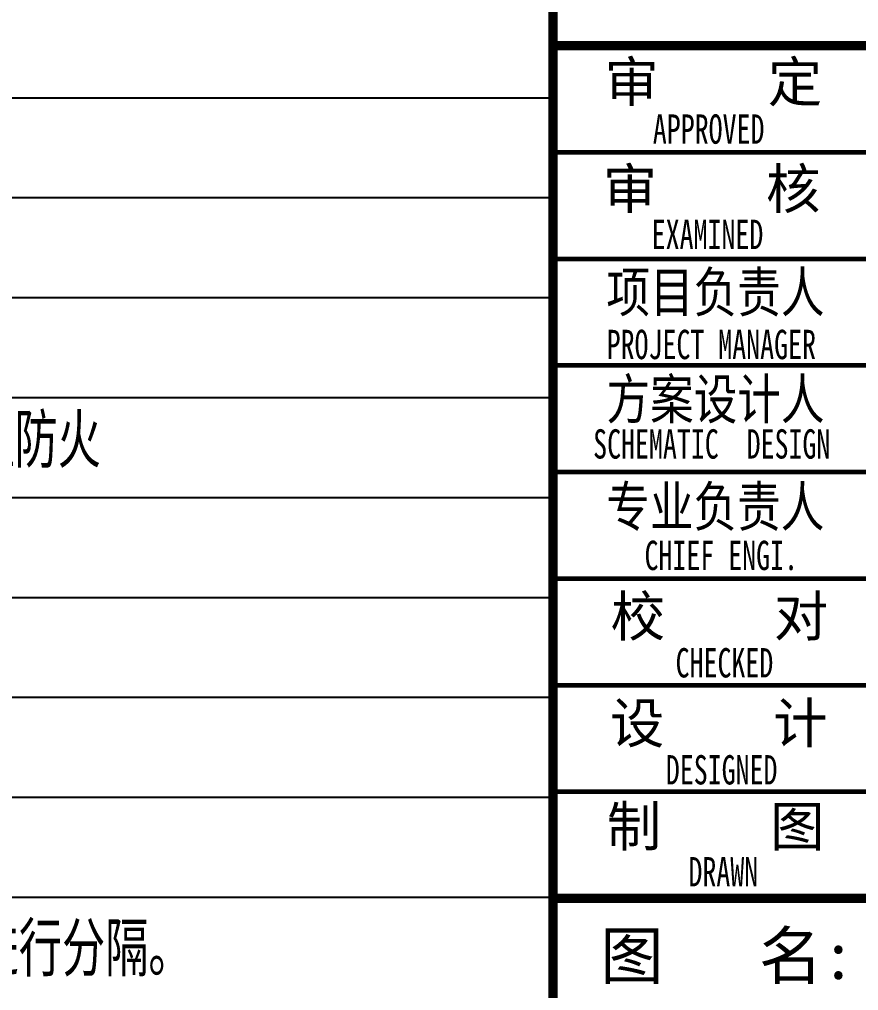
# Model space of a CAD drawing. Extents: x 1188826 to 1909461, y 608442 to 1651179.
# Drawn here: x 1863351 to 1869651, y 1351052 to 1358341 of the extents above; entities that cross this region are included whole.
import ezdxf
from ezdxf.enums import TextEntityAlignment as Align

# ---------------------------------------------------------------- set-up
doc = ezdxf.new("R2010")
doc.units = 0
doc.header["$LTSCALE"] = 1000
doc.header["$MEASUREMENT"] = 0
for name, color, linetype in [('Defpoint', 7, 'Continuous'), ('DOOR_FIRE_TEXT', 7, 'Continuous'), ('图框', 140, 'Continuous'), ('图签文字', 147, 'Continuous')]:
    doc.layers.add(name, color=color, linetype=linetype)
doc.layers.add('WALL', color=9, linetype='Continuous', lineweight=40)
doc.styles.add('建筑图签-1', font='simhei.ttf', dxfattribs={"width": 0.7})
doc.styles.add('文字说明', font='GBENOR', dxfattribs={"width": 0.8, "bigfont": 'HZTXT'})

# ---------------------------------------------------------------- blocks, each defined once
blk = doc.blocks.new('1241241231')
at = {"layer": '图框'}
for points, const_width in [([(0, 0), (0, 57400)], 70), ([(7000, 13200.3), (0, 13200.3)], 70), ([(0, 13200.3), (7000, 13200.3)], 70), ([(0, 12400.3), (7000, 12400.3)], 35), ([(0, 11600.3), (7000, 11600.3)], 35), ([(0, 10800.3), (7000, 10800.3)], 35), ([(0, 10000.3), (7000, 10000.3)], 35), ([(0, 9200.3), (7000, 9200.3)], 35), ([(0, 8400.3), (7000, 8400.3)], 35), ([(0, 7600.3), (7000, 7600.3)], 35), ([(0, 6800.3), (7000, 6800.3)], 70)]:
    blk.add_lwpolyline(points, dxfattribs=dict(at, const_width=const_width))
at = {"layer": '图框', "style": '建筑图签-1', "width": 0.7}
for s, p in [('APPROVED ', (750.6, 12464.7)), ('EXAMINED  ', (742, 11674.2, -1799)), ('PROJECT MANAGER', (403.9, 10848, -1799)), ('SCHEMATIC  DESIGN', (302.6, 10101.4, -1799))]:
    blk.add_text(s, height=220, dxfattribs=at).set_placement(p)
for s, p in [('CHIEF ENGI.', (1264.5, 9374.8)), ('CHECKED  ', (1393, 8568.8)), ('DESIGNED ', (1319.6, 7765.5)), (' DRAWN   ', (1384.6, 7000.5))]:
    blk.add_text(s, height=220, dxfattribs=at).set_placement(p, align=Align.MIDDLE)
at = {"layer": '图签文字', "color": 7, "style": '建筑图签-1'}
for s, height, p in [('审    定', 300, (387.7, 12779.2)), ('审    核', 300, (374.6, 11976.9)), ('校    对', 300, (433.3, 8768.2)), ('设    计', 300, (427.9, 7966.5)), ('制    图', 300, (404.9, 7191.7)), ('图   名:', 350, (355.3, 6195.2))]:
    blk.add_text(s, height=height, dxfattribs=at).set_placement(p)
at = {"layer": '图签文字', "color": 7, "style": '建筑图签-1', "width": 0.8}
for s, p in [('项目负责人', (402.5, 11200.7)), ('方案设计人', (402.5, 10398.1)), ('专业负责人', (401.2, 9591.6))]:
    blk.add_text(s, height=300, dxfattribs=at).set_placement(p)

msp = doc.modelspace()

# ---------------------------------------------------------------- linework, layer by layer
at = {"layer": 'Defpoint', "color": 252}
for p, q in [((1867348.4, 1400503.8), (1867348.4, 1345003.8)), ((1793748.4, 1357753.8), (1867348.4, 1357753.8)), ((1793748.4, 1357003.8), (1867348.4, 1357003.8)), ((1793748.4, 1356253.8), (1867348.4, 1356253.8)), ((1793748.4, 1355503.8), (1867348.4, 1355503.8)), ((1793748.4, 1354753.8), (1867348.4, 1354753.8)), ((1793748.4, 1354003.8), (1867348.4, 1354003.8)), ((1793748.4, 1353253.8), (1867348.4, 1353253.8)), ((1793748.4, 1352503.8), (1867348.4, 1352503.8)), ((1793748.4, 1351753.8), (1867348.4, 1351753.8))]:
    msp.add_line(p, q, dxfattribs=at)

# ---------------------------------------------------------------- block references
at = {"layer": 'WALL'}
msp.add_blockref('1241241231', (1867355.8, 1344943.8), dxfattribs=at)

# ---------------------------------------------------------------- texts
at = {"layer": 'DOOR_FIRE_TEXT', "color": 2, "style": '文字说明', "width": 0.8}
for s, p in [('设置防火隔离带时，防火隔离带应采用燃烧性能为A级的保温材料，在楼板位置设置，高度不小于300mm，并应满足《建筑外墙外保温防火', (1844154.3, 1354976.3)), ('当建筑的屋面和外墙外保温系统均采用B1、B2级保温材料时，屋面与外墙之间应采用宽度不小于500mm的不燃材料设置防火隔离带进行分隔。', (1844279.2, 1351158.5))]:
    msp.add_text(s, height=405, dxfattribs=at).set_placement(p)

doc.saveas('drawing.dxf')
